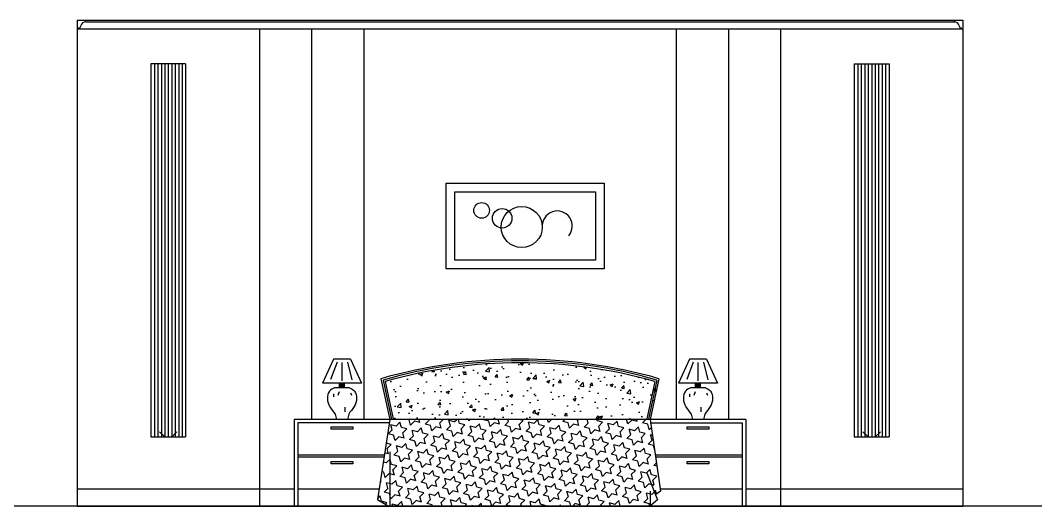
# Model space of a CAD drawing. Header units: inches. Extents: x 3 to 45, y 10.7 to 35.5.
# Drawn here: x 9.38 to 15.22, y 15.97 to 18.77 of the extents above; entities that cross this region are included whole.
import ezdxf

# ---------------------------------------------------------------- set-up
doc = ezdxf.new("R2010")
doc.units = ezdxf.units.IN
doc.header["$MEASUREMENT"] = 0
for name, color, linetype in [('02', 2, 'Continuous'), ('1', 1, 'Continuous'), ('4', 4, 'Continuous'), ('8', 8, 'Continuous')]:
    doc.layers.add(name, color=color, linetype=linetype)

msp = doc.modelspace()

# ---------------------------------------------------------------- hatches: boundary and pattern name
at = {"layer": '8'}
h = msp.add_hatch(dxfattribs=at)
h.set_pattern_fill('AR-CONC', color=256, scale=0.001, style=0)
h.set_pattern_definition([(50, (10.31909, -41.58809), (0.18218467, -0.0159391), [0.01905, -0.20955]), (355, (10.3191, -41.5881), (-0.0352428, 0.19105664), [0.01524, -0.16764]), (100.451, (10.33427, -41.58942), (0.1469425, 0.1751167), [0.01619, -0.17809]), (46.1842, (10.3191, -41.5373), (0.271079, -0.0420423), [0.028575, -0.314325]), (96.6356, (10.34168, -41.5408), (0.2374042, 0.2474256), [0.024285, -0.267135]), (351.184, (10.3191, -41.5373), (0.2374046, 0.2474251), [0.02286, -0.25146]), (21, (10.34449, -41.54999), (0.15161488, -0.1022655), [0.01905, -0.20955]), (326, (10.3445, -41.55), (0.061802, 0.18418797), [0.01524, -0.16764]), (71.4514, (10.35713, -41.55851), (0.2134165, 0.08192286), [0.01619, -0.17809]), (37.5, (10.31909, -41.58809), (0.0030886, 0.08455504), [0, -0.165608, 0, -0.17018, 0, -0.168275]), (7.5, (10.31909, -41.58809), (0.06681966, 0.10018057), [0, -0.097028, 0, -0.161798, 0, -0.064135]), (327.5, (10.26245, -41.58809), (0.135590595, -0.005728744), [0, -0.0635, 0, -0.19812, 0, -0.26289]), (317.5, (10.23705, -41.58809), (0.14812918, 0.0254265), [0, -0.08255, 0, -0.131572, 0, -0.18669])])
h.paths.add_polyline_path([(13.0048, 16.4702), (13.0551, 16.7049, 0.007166), (12.9748, 16.7267), (12.9748, 16.7158, 0.002698), (12.9448, 16.7234), (12.9448, 16.7123, 0.12964), (11.4783, 16.6895), (11.4917, 16.6267), (11.4713, 16.6267), (11.5048, 16.4702)])
h = msp.add_hatch(dxfattribs=at)
h.set_pattern_fill('STARS', color=256, scale=0.01, angle=45, style=0)
h.set_pattern_definition([(45, (7.938667, -7.62497), (-0.03888564, 0.03888564), [0.03175, -0.03175]), (105, (7.938667, -7.62497), (-0.05311877, -0.01423313), [0.03175, -0.03175]), (165, (7.93045, -7.5943), (-0.01423313, -0.05311877), [0.03175, -0.03175])])
h.paths.add_polyline_path([(11.5048, 16.4702), (11.4349, 16.0093), (11.4982, 15.9702), (13.0029, 15.9702), (13.0462, 16.0069), (13.0349, 16.0355), (13.0644, 16.0575), (13.0048, 16.4702)])

# ---------------------------------------------------------------- linework, layer by layer
at = {"layer": '02'}
for p, q in [((9.7048, 18.7702), (14.8048, 18.7702)), ((9.7048, 18.7702), (9.7048, 15.9702)), ((9.7548, 18.761), (9.7548, 18.7702)), ((14.7548, 18.761), (14.7548, 18.7702)), ((14.8048, 18.7702), (14.8048, 15.9702)), ((9.7048, 18.7202), (14.8048, 18.7202)), ((9.713, 18.7202), (9.713, 18.7271)), ((9.7548, 18.761), (14.7586, 18.761)), ((14.7967, 18.7202), (14.7967, 18.7271)), ((11.2019, 16.8002), (11.1647, 16.7001)), ((11.2285, 16.7977), (11.2285, 16.6932)), ((11.2607, 16.8002), (11.2872, 16.6976)), ((13.2519, 16.8002), (13.2147, 16.7001)), ((13.2785, 16.7977), (13.2785, 16.6932)), ((13.3107, 16.8002), (13.3372, 16.6976)), ((11.2442, 16.675), (11.2154, 16.675)), ((11.2442, 16.6702), (11.2154, 16.6702)), ((11.2442, 16.6624), (11.2154, 16.6622)), ((13.2942, 16.675), (13.2654, 16.675)), ((13.2942, 16.6702), (13.2654, 16.6702)), ((13.2942, 16.6624), (13.2654, 16.6622)), ((11.1805, 16.6175), (11.1805, 16.6011)), ((11.2139, 16.6288), (11.2064, 16.6074)), ((11.2442, 16.6576), (11.2154, 16.6574)), ((11.279, 16.6225), (11.2853, 16.6105)), ((13.2305, 16.6175), (13.2305, 16.6011)), ((13.2639, 16.6288), (13.2564, 16.6074)), ((13.2942, 16.6576), (13.2654, 16.6574)), ((13.329, 16.6225), (13.3353, 16.6105)), ((11.2461, 16.5404), (11.2455, 16.5145)), ((13.2961, 16.5404), (13.2955, 16.5145)), ((10.2098, 16.3702), (10.1797, 16.3988)), ((10.2498, 16.3702), (10.2799, 16.3988)), ((14.2598, 16.3702), (14.2297, 16.3988)), ((14.2998, 16.3702), (14.3299, 16.3988)), ((9.7048, 15.9702), (14.8048, 15.9702))]:
    msp.add_line(p, q, dxfattribs=at)
for points in [[(11.83, 17.8322), (12.7403, 17.8322), (12.7403, 17.3371), (11.83, 17.3371)], [(11.88, 17.7822), (12.6903, 17.7822), (12.6903, 17.3871), (11.88, 17.3871)]]:
    msp.add_lwpolyline(points, close=True, dxfattribs=at)
for centre, radius in [((12.034, 17.6745), 0.045), ((12.1522, 17.6294), 0.0563), ((12.2649, 17.5788), 0.1183)]:
    msp.add_circle(centre, radius, dxfattribs=at)
for centre, radius, start, end in [((9.7146, 18.7381), 0.0111, 261.21924, 357.48625), ((9.7529, 18.7335), 0.0275, 86.10641, 171.48124), ((14.7567, 18.7335), 0.0275, 8.51876, 93.89359), ((14.795, 18.7381), 0.0111, 182.51375, 278.78076), ((12.4696, 17.5847), 0.0866, 319.25089, 183.90254), ((12.2548, 13.9144), 2.9029, 73.99691, 106.00309)]:
    msp.add_arc(centre, radius, start, end, dxfattribs=at)
at = {"layer": '1'}
for p, q in [((10.7548, 18.7202), (10.7548, 15.9702)), ((11.0548, 18.7202), (11.0548, 16.4702)), ((11.3548, 18.7202), (11.3548, 16.4702)), ((13.1548, 18.7202), (13.1548, 16.4702)), ((13.4548, 18.7202), (13.4548, 16.4702)), ((13.7548, 18.7202), (13.7548, 15.9702)), ((10.1298, 18.5202), (10.1298, 16.3702)), ((10.3298, 18.5202), (10.1298, 18.5202)), ((10.1498, 18.5202), (10.1498, 16.3702)), ((10.1698, 18.5202), (10.1698, 16.3702)), ((10.1898, 18.5202), (10.1898, 16.3702)), ((10.2098, 18.5202), (10.2098, 16.3702)), ((10.2298, 18.5202), (10.2298, 16.3702)), ((10.2498, 18.5202), (10.2498, 16.3702)), ((10.2698, 18.5202), (10.2698, 16.3702)), ((10.2898, 18.5202), (10.2898, 16.3702)), ((10.3098, 18.5202), (10.3098, 16.3702)), ((10.3298, 18.5202), (10.3298, 16.3702)), ((14.1798, 18.5202), (14.1798, 16.3702)), ((14.1798, 18.5202), (14.3798, 18.5202)), ((14.1998, 18.5202), (14.1998, 16.3702)), ((14.2198, 18.5202), (14.2198, 16.3702)), ((14.2398, 18.5202), (14.2398, 16.3702)), ((14.2598, 18.5202), (14.2598, 16.3702)), ((14.2798, 18.5202), (14.2798, 16.3702)), ((14.2998, 18.5202), (14.2998, 16.3702)), ((14.3198, 18.5202), (14.3198, 16.3702)), ((14.3398, 18.5202), (14.3398, 16.3702)), ((14.3598, 18.5202), (14.3598, 16.3702)), ((14.3798, 18.5202), (14.3798, 16.3702)), ((11.1803, 16.8167), (11.117, 16.6798)), ((11.2793, 16.8167), (11.1803, 16.8167)), ((11.2793, 16.8167), (11.3426, 16.6798)), ((13.2303, 16.8167), (13.167, 16.6798)), ((13.3293, 16.8167), (13.2303, 16.8167)), ((13.3293, 16.8167), (13.3926, 16.6798)), ((11.3426, 16.6798), (11.117, 16.6798)), ((11.2154, 16.6527), (11.2154, 16.6798)), ((11.2442, 16.6527), (11.2442, 16.6798)), ((11.4545, 16.7049), (11.5048, 16.4702)), ((11.4664, 16.6972), (11.5146, 16.4723)), ((11.4783, 16.6895), (11.5244, 16.4744)), ((13.0314, 16.6895), (12.9853, 16.4744)), ((13.0432, 16.6972), (12.995, 16.4723)), ((13.0551, 16.7049), (13.0048, 16.4702)), ((13.3926, 16.6798), (13.167, 16.6798)), ((13.2654, 16.6527), (13.2654, 16.6798)), ((13.2942, 16.6527), (13.2942, 16.6798)), ((11.2726, 16.6529), (11.187, 16.6525)), ((11.2726, 16.6529), (11.2726, 16.6529)), ((13.3226, 16.6529), (13.237, 16.6525)), ((13.3226, 16.6529), (13.3226, 16.6529)), ((13.5548, 16.4702), (10.9548, 16.4702)), ((10.9548, 16.4702), (10.9548, 15.9702)), ((11.5048, 16.4502), (10.9748, 16.4502)), ((10.9748, 16.4502), (10.9748, 15.9702)), ((11.5048, 16.4702), (11.4349, 16.0093)), ((13.0048, 16.4702), (13.0644, 16.0575)), ((13.0048, 16.4502), (13.5348, 16.4502)), ((13.5348, 16.4502), (13.5348, 15.9702)), ((13.5548, 16.4702), (13.5548, 15.9702)), ((10.1298, 16.3702), (10.3298, 16.3702)), ((14.1798, 16.3702), (14.3798, 16.3702)), ((10.9748, 16.2652), (11.4737, 16.2652)), ((10.9748, 16.2552), (11.4722, 16.2552)), ((11.5048, 16.2833), (11.5048, 15.9702)), ((13.0344, 16.2652), (13.5348, 16.2652)), ((13.0358, 16.2552), (13.5348, 16.2552)), ((12.9847, 16.1625), (13.0462, 16.0069)), ((9.7048, 16.0702), (10.9548, 16.0702)), ((10.9748, 16.0702), (11.4441, 16.0702)), ((13.0048, 16.0566), (13.0048, 15.9702)), ((13.0644, 16.0575), (13.0354, 16.0358)), ((13.0625, 16.0702), (13.5348, 16.0702)), ((13.5548, 16.0702), (14.8048, 16.0702)), ((11.4349, 16.0093), (11.5014, 15.9682)), ((13.0462, 16.0069), (12.9992, 15.967))]:
    msp.add_line(p, q, dxfattribs=at)
for points in [[(11.1678, 16.4268), (11.2918, 16.4268), (11.2918, 16.4138), (11.1678, 16.4138)], [(13.2178, 16.4268), (13.3418, 16.4268), (13.3418, 16.4138), (13.2178, 16.4138)], [(11.1678, 16.2273), (11.2918, 16.2273), (11.2918, 16.2143), (11.1678, 16.2143)], [(13.2178, 16.2273), (13.3418, 16.2273), (13.3418, 16.2143), (13.2178, 16.2143)]]:
    msp.add_lwpolyline(points, close=True, dxfattribs=at)
for centre, radius, start, end in [((12.2548, 13.9401), 2.8676, 74.0413, 105.9587), ((12.2548, 13.9203), 2.876, 74.335, 105.665)]:
    msp.add_arc(centre, radius, start, end, dxfattribs=at)
for points in [[(11.187, 16.6525), (11.1577, 16.6324), (11.1596, 16.5433), (11.1901, 16.4994), (11.198, 16.4702)], [(11.2726, 16.6529), (11.3019, 16.6328), (11.3001, 16.5437), (11.2696, 16.4998), (11.2616, 16.4702)], [(13.237, 16.6525), (13.2077, 16.6324), (13.2096, 16.5433), (13.2401, 16.4994), (13.248, 16.4702)], [(13.3226, 16.6529), (13.3519, 16.6328), (13.3501, 16.5437), (13.3196, 16.4998), (13.3116, 16.4702)]]:
    msp.add_spline(points, degree=3, dxfattribs=at)
at = {"layer": '4'}
msp.add_line((23.6511, 15.9702), (3.3249, 15.9702), dxfattribs=at)

doc.saveas('drawing.dxf')
